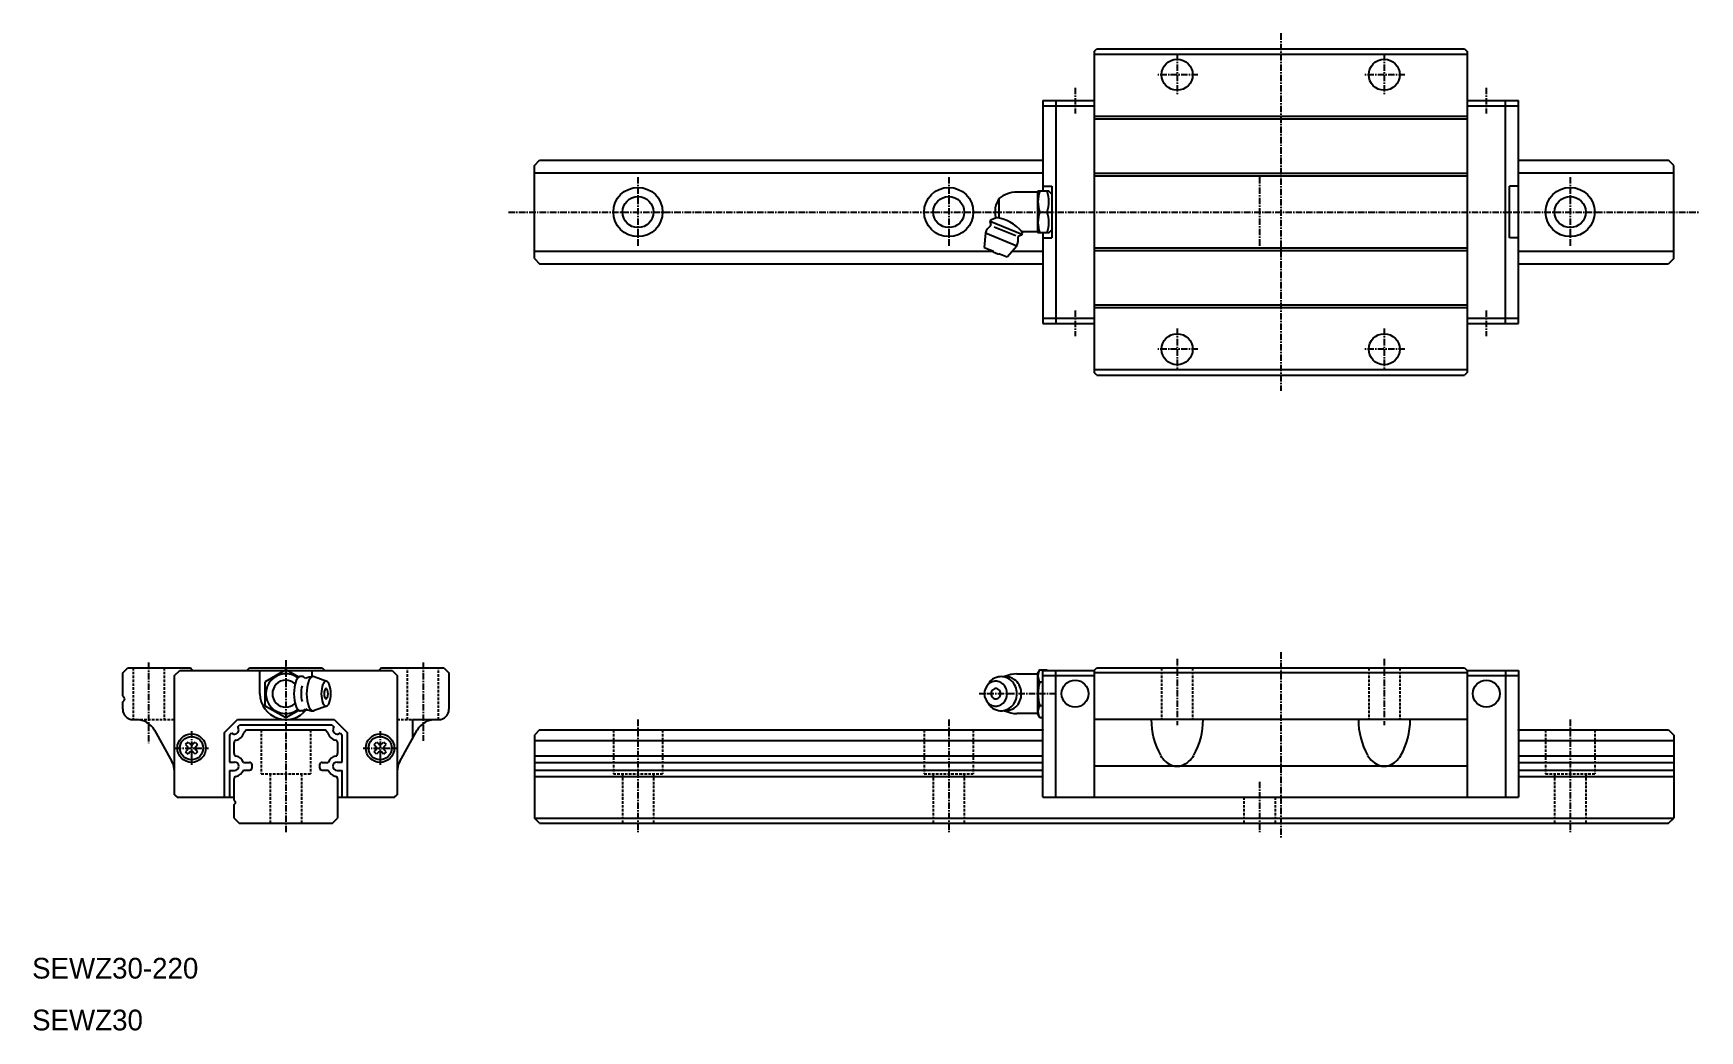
# Model space of a CAD drawing. Extents: x 10 to 332, y 10 to 202.
import ezdxf

# ---------------------------------------------------------------- set-up
doc = ezdxf.new("R2010")
doc.units = 0
doc.linetypes.add('CENTER', pattern=[2, 1.25, -0.25, 0.25, -0.25])
doc.linetypes.add('DASHED', pattern=[0.75, 0.5, -0.25])
doc.layers.get('0').update_dxf_attribs({"linetype": 'CONTINUOUS'})
doc.layers.add('CENTER', color=1, linetype='CENTER')

msp = doc.modelspace()

# ---------------------------------------------------------------- linework, layer by layer
at = {"color": 7, "linetype": 'CONTINUOUS'}
for p, q in [((215.1, 199), (215.6, 199.5)), ((215.6, 199.5), (286.6, 199.5)), ((286.6, 199.5), (287.1, 199)), ((215.1, 199), (215.1, 137)), ((215.1, 198.5), (287.1, 198.5)), ((287.1, 199), (287.1, 137)), ((205.2, 189.5), (205.2, 172)), ((205.2, 189.5), (215.1, 189.5)), ((205.2, 188.5), (215.1, 188.5)), ((207.7, 189.5), (207.7, 146.5)), ((287.1, 189.5), (297, 189.5)), ((287.1, 188.5), (297, 188.5)), ((294.5, 146.5), (294.5, 189.5)), ((297, 146.5), (297, 189.5)), ((215.1, 186.5), (287.1, 186.5)), ((215.1, 186), (287.1, 186)), ((107, 177), (108, 178)), ((107, 159), (107, 177)), ((108, 178), (205.2, 178)), ((297, 178), (326, 178)), ((327, 177), (326, 178)), ((327, 159), (327, 177)), ((107, 175.57), (205.2, 175.57)), ((215.1, 175.5), (287.1, 175.5)), ((215.1, 175), (287.1, 175)), ((297, 175.57), (327, 175.57)), ((196.7, 170.6), (196.7, 166.82)), ((204.14, 171.85), (200.14, 171.85)), ((204.23, 172), (204.14, 171.85)), ((204.14, 171.85), (204.14, 164.15)), ((206.32, 172), (204.23, 172)), ((205.2, 173), (206.9, 173)), ((206.9, 171.42), (206.32, 172)), ((206.9, 173), (206.9, 163)), ((297, 173), (295.3, 173)), ((295.3, 163), (295.3, 173)), ((204.58, 168), (205.98, 168)), ((195.08, 166.44), (194.93, 166.07)), ((194.93, 166.07), (195.14, 165.56)), ((195.01, 166.26), (201.1, 163.73)), ((196.2, 166.91), (195.08, 166.44)), ((195.79, 165.17), (199.94, 163.46)), ((201, 164.36), (201.18, 163.92)), ((204.14, 164.15), (201.18, 164.15)), ((204.14, 164.15), (204.23, 164)), ((206.32, 164), (206.9, 164.58)), ((194.07, 164), (193.87, 161.16)), ((193.87, 161.16), (195.62, 160.43)), ((194.07, 164), (200.17, 161.47)), ((198.3, 159.32), (200.17, 161.47)), ((201.03, 163.55), (200.52, 163.34)), ((201.18, 163.92), (201.03, 163.55)), ((206.32, 164), (204.23, 164)), ((205.2, 164), (205.2, 146.5)), ((205.2, 163), (206.9, 163)), ((287.1, 161), (215.1, 161)), ((297, 163), (295.3, 163)), ((107, 160.43), (195.62, 160.43)), ((107, 159), (108, 158)), ((108, 158), (205.2, 158)), ((196.7, 159.98), (198.3, 159.32)), ((199.27, 160.43), (205.2, 160.43)), ((287.1, 160.5), (215.1, 160.5)), ((297, 160.43), (327, 160.43)), ((297, 158), (326, 158)), ((327, 159), (326, 158)), ((287.1, 150), (215.1, 150)), ((287.1, 149.5), (215.1, 149.5)), ((205.2, 147.5), (215.1, 147.5)), ((205.2, 146.5), (215.1, 146.5)), ((287.1, 147.5), (297, 147.5)), ((287.1, 146.5), (297, 146.5)), ((287.1, 137.5), (215.1, 137.5)), ((215.6, 136.5), (215.1, 137)), ((215.6, 136.5), (286.6, 136.5)), ((287.1, 137), (286.6, 136.5)), ((27.5, 79), (28.5, 80)), ((27.5, 74.57), (27.5, 79)), ((28.5, 80), (40.5, 80)), ((37.5, 78.5), (38.5, 79.5)), ((37.5, 55.5), (37.5, 78.5)), ((38.5, 79.5), (79.5, 79.5)), ((41, 79.5), (40.5, 80)), ((51.5, 79.5), (52, 80)), ((52, 80), (66, 80)), ((54, 75), (54, 79.5)), ((59, 79.62), (55, 77.31)), ((55, 75), (55, 77.31)), ((61.49, 78.18), (59, 79.62)), ((62.19, 78.3), (61.82, 78.3)), ((64, 79.5), (64, 78.29)), ((66.89, 77.38), (64.44, 78.27)), ((66, 80), (66.5, 79.5)), ((66, 80), (66, 80)), ((77.5, 80), (77, 79.5)), ((77.5, 80), (89.5, 80)), ((79.5, 79.5), (80.5, 78.5)), ((80.5, 78.5), (80.5, 55.5)), ((89.5, 80), (90.5, 79)), ((90.5, 79), (90.5, 72)), ((200.14, 78.85), (204.14, 78.85)), ((204.14, 78.85), (204.58, 79.6)), ((204.14, 78.85), (204.14, 71.15)), ((204.58, 79.6), (205.98, 79.6)), ((204.58, 77.3), (205.2, 77.3)), ((205.2, 79.5), (215.1, 79.5)), ((205.2, 55), (205.2, 79.5)), ((205.2, 78.5), (215.1, 78.5)), ((206.03, 79.5), (205.98, 79.6)), ((207.7, 55), (207.7, 79.5)), ((215.1, 79.5), (215.6, 80)), ((215.1, 79.5), (215.1, 55)), ((287.1, 79), (215.1, 79)), ((215.6, 80), (286.6, 80)), ((286.6, 80), (287.1, 79.5)), ((287.1, 79.5), (297, 79.5)), ((287.1, 79.5), (287.1, 55)), ((287.1, 78.5), (297, 78.5)), ((294.5, 79.5), (294.5, 55)), ((297, 79.5), (297, 55)), ((27.5, 74.57), (27.78, 74.28)), ((55, 72.69), (55, 75)), ((194.3, 76.42), (194.67, 76.96)), ((27.5, 73.43), (27.78, 73.72)), ((27.5, 72), (27.5, 73.43)), ((55, 72.69), (59, 70.38)), ((59, 70.38), (61.49, 71.82)), ((62.19, 71.7), (61.82, 71.7)), ((66.89, 72.62), (64.44, 71.73)), ((194.67, 73.04), (194.3, 73.58)), ((194.67, 73.04), (194.68, 73.02)), ((204.14, 71.15), (200.14, 71.15)), ((204.58, 70.4), (204.14, 71.15)), ((204.58, 72.7), (205.2, 72.7)), ((29.5, 70), (30.15, 70)), ((33.64, 67.94), (37, 61.91)), ((47.1, 67.42), (49.68, 70)), ((49.66, 68.57), (50.09, 69)), ((49.68, 70), (68.32, 70)), ((50.09, 69), (67.91, 69)), ((51.43, 68), (50.93, 67.5)), ((51.43, 68), (66.57, 68)), ((67.07, 67.5), (66.57, 68)), ((67.91, 69), (68.34, 68.57)), ((68.32, 70), (70.9, 67.42)), ((81, 61.91), (84.36, 67.94)), ((83.43, 70), (88.5, 70)), ((83.43, 70), (83.43, 66.27)), ((108, 68), (107, 67)), ((108, 68), (205.2, 68)), ((204.58, 70.4), (205.2, 70.4)), ((287.1, 70), (215.1, 70)), ((297, 68), (326, 68)), ((326, 68), (327, 67)), ((39.64, 65.19), (40.11, 65.66)), ((39.64, 65.19), (40, 64.82)), ((40.11, 65.66), (40.48, 65.3)), ((41.12, 65.3), (41.49, 65.66)), ((41.49, 65.66), (41.96, 65.19)), ((41.6, 64.82), (41.96, 65.19)), ((47.1, 67.42), (47.1, 55)), ((48.1, 67.01), (48.53, 67.44)), ((48.1, 67.01), (48.1, 61.8)), ((49, 63.45), (49, 65.55)), ((69, 65.55), (69, 63.45)), ((69.47, 67.44), (69.9, 67.01)), ((69.9, 61.8), (69.9, 67.01)), ((70.9, 55), (70.9, 67.42)), ((76.04, 65.19), (76.51, 65.66)), ((76.04, 65.19), (76.4, 64.82)), ((76.51, 65.66), (76.88, 65.3)), ((77.52, 65.3), (77.89, 65.66)), ((77.89, 65.66), (78.36, 65.19)), ((78, 64.82), (78.36, 65.19)), ((107, 67), (107, 51)), ((107, 65.99), (205.2, 65.99)), ((297, 65.99), (327, 65.99)), ((327, 67), (327, 51)), ((40, 64.18), (39.64, 63.81)), ((40.11, 63.34), (39.64, 63.81)), ((40.48, 63.7), (40.11, 63.34)), ((41.49, 63.34), (41.12, 63.7)), ((41.96, 63.81), (41.49, 63.34)), ((41.96, 63.81), (41.6, 64.18)), ((48.1, 61.8), (49.1, 61.8)), ((50.84, 61.75), (52, 61.75)), ((52.5, 60.75), (52.5, 61.25)), ((65.5, 61.25), (65.5, 60.75)), ((66, 61.75), (67.16, 61.75)), ((68.9, 61.8), (69.9, 61.8)), ((76.4, 64.18), (76.04, 63.81)), ((76.51, 63.34), (76.04, 63.81)), ((76.88, 63.7), (76.51, 63.34)), ((77.89, 63.34), (77.52, 63.7)), ((78.36, 63.81), (77.89, 63.34)), ((78.36, 63.81), (78, 64.18)), ((107, 63.01), (205.2, 63.01)), ((107, 61.75), (205.2, 61.75)), ((297, 63.01), (327, 63.01)), ((297, 61.75), (327, 61.75)), ((48.1, 60.2), (48.1, 55)), ((48.1, 60.2), (49.1, 60.2)), ((49, 54.42), (49, 58.55)), ((50.84, 60.25), (52, 60.25)), ((66, 60.25), (67.16, 60.25)), ((68.9, 60.2), (69.9, 60.2)), ((69, 58.55), (69, 51)), ((69.9, 55), (69.9, 60.2)), ((107, 60.25), (205.2, 60.25)), ((107, 58.99), (205.2, 58.99)), ((287.1, 61), (215.1, 61)), ((297, 60.25), (327, 60.25)), ((297, 58.99), (327, 58.99)), ((37.5, 55.5), (38, 55)), ((38, 55), (49, 55)), ((69, 55), (80, 55)), ((80, 55), (80.5, 55.5)), ((205.2, 55), (297, 55)), ((49, 54.42), (49.21, 54.21)), ((49, 53.58), (49.21, 53.79)), ((49, 51), (49, 53.58)), ((49, 51), (50, 50)), ((50, 50), (68, 50)), ((68, 50), (69, 51)), ((107, 51), (327, 51)), ((108, 50), (107, 51)), ((108, 50), (326, 50)), ((326, 50), (327, 51))]:
    msp.add_line(p, q, dxfattribs=at)
at = {"color": 3, "linetype": 'DASHED'}
for p, q in [((29.5, 80), (29.5, 70)), ((35.5, 80), (35.5, 70)), ((82.5, 70), (82.5, 80)), ((88.5, 70), (88.5, 80)), ((228.1, 80), (228.1, 70)), ((234.1, 80), (234.1, 70)), ((268.1, 80), (268.1, 70)), ((274.1, 80), (274.1, 70)), ((30.15, 70), (37.5, 70)), ((54.25, 68), (54.25, 59.5)), ((63.75, 68), (63.75, 59.5)), ((80.5, 70), (83.43, 70)), ((122.25, 68), (122.25, 59.5)), ((131.75, 68), (131.75, 59.5)), ((182.25, 68), (182.25, 59.5)), ((191.75, 68), (191.75, 59.5)), ((302.25, 68), (302.25, 59.5)), ((311.75, 68), (311.75, 59.5)), ((54.25, 59.5), (63.75, 59.5)), ((56, 59.5), (56, 50)), ((62, 59.5), (62, 50)), ((122.25, 59.5), (131.75, 59.5)), ((124, 59.5), (124, 50)), ((130, 59.5), (130, 50)), ((182.25, 59.5), (191.75, 59.5)), ((184, 59.5), (184, 50)), ((190, 59.5), (190, 50)), ((302.25, 59.5), (311.75, 59.5)), ((304, 59.5), (304, 50)), ((310, 59.5), (310, 50)), ((244, 55), (244, 50)), ((250, 55), (250, 50))]:
    msp.add_line(p, q, dxfattribs=at)
at = {"color": 7, "linetype": 'CONTINUOUS'}
for centre, radius in [((231.1, 194.5), 3), ((271.1, 194.5), 3), ((127, 168), 4.75), ((127, 168), 3), ((187, 168), 4.75), ((187, 168), 3), ((307, 168), 4.75), ((307, 168), 3), ((231.1, 141.5), 3), ((271.1, 141.5), 3), ((211.4, 75), 2.6), ((290.8, 75), 2.6), ((40.8, 64.5), 2.75), ((40.8, 64.5), 2.25), ((77.2, 64.5), 2.75), ((77.2, 64.5), 2.25)]:
    msp.add_circle(centre, radius, dxfattribs=at)
for centre, radius, start, end in [((200.62, 168), 4.7, 146.4138, 193.1788), ((200.37, 165.85), 6, 92.1789, 127.7261), ((210.18, 170), 5.95, 160.3465, 199.6535), ((200.38, 170), 5.95, 340.3465, 19.6535), ((210.18, 166), 5.95, 160.3465, 199.6535), ((200.38, 166), 5.95, 340.3465, 19.6535), ((197.12, 162.73), 3.3, 128.1639, 157.4998), ((194.96, 165.49), 0.2, 308.1641, 22.5004), ((195.07, 158.99), 8, 40.1892, 83.034), ((197.12, 162.73), 3.3, 337.5, 6.836), ((200.59, 163.15), 0.2, 112.4996, 186.8355), ((197.25, 163.05), 3.2, 229.29, 265.71), ((59, 75), 3.85, 52.5077, 307.4921), ((59, 75), 2.6, 46.6213, 313.3788), ((67.87, 75), 7.31, 159.7619, 200.2379), ((62.32, 77.05), 1.4, 121.1003, 160.1439), ((61.82, 77.8), 0.505, 90.9032, 115.752), ((62.19, 77.8), 0.505, 64.248, 90.9029), ((61.69, 77.05), 1.4, 39.4278, 58.8997), ((64.27, 75), 3.3, 90, 117.0545), ((70.31, 75), 7.31, 159.7619, 200.2379), ((64.77, 77.05), 1.4, 121.1003, 160.1439), ((64.27, 77.8), 0.505, 68.6875, 115.752), ((67.13, 76.49), 1.02, 121.0514, 160.104), ((66.76, 77.03), 0.368, 64.287, 115.7129), ((66.4, 76.49), 1.02, 19.896, 58.9485), ((196.11, 75.26), 2.15, 101.0363, 132.5263), ((197.55, 75), 3.48, 133.3861, 145.8068), ((197.15, 75.35), 2.95, 101.0363, 132.5263), ((196.09, 75.35), 2.05, 79.1808, 100.8192), ((196.06, 75.26), 2.15, 47.4737, 78.9636), ((197.12, 75.48), 2.82, 90, 100.8192), ((197.12, 75.48), 2.82, 79.1807, 90), ((197.98, 75.48), 2.82, 90.0202, 98.7858), ((197.08, 75.35), 2.95, 47.4736, 78.9636), ((200.37, 72.85), 6, 92.1777, 114.8938), ((197.98, 75.48), 2.82, 79.062, 90.0202), ((197.94, 75.35), 2.95, 47.3549, 78.8449), ((196.69, 75), 3.48, 313.3861, 46.6139), ((197.55, 75), 3.48, 313.2674, 46.4951), ((206.31, 78.45), 2.08, 146.4718, 213.5286), ((212.04, 75), 7.81, 162.8691, 197.1308), ((27.5, 74), 0.4, 0, 45.0002), ((59, 75), 5, 180, 322.6126), ((67.24, 75), 5.31, 163.6264, 196.3729), ((71.15, 75), 5.31, 159.7307, 200.2693), ((68.59, 75), 2.22, 159.7738, 200.2262), ((66.91, 75.62), 0.423, 121.1185, 160.1588), ((66.91, 74.38), 0.423, 199.8412, 238.8814), ((66.76, 75.85), 0.153, 64.2337, 115.7663), ((66.76, 74.15), 0.153, 244.2337, 295.7663), ((66.61, 75.62), 0.423, 19.8412, 58.8814), ((66.61, 74.38), 0.423, 301.1185, 340.1588), ((64.93, 75), 2.22, 339.7738, 20.2262), ((62.37, 75), 5.31, 339.7307, 20.2693), ((196.4, 75), 2.53, 133.386, 226.6139), ((196.22, 75), 1.05, 133.386, 226.6139), ((196.1, 75.11), 0.895, 101.0363, 132.5263), ((196.1, 74.89), 0.895, 227.4737, 258.9637), ((196.09, 75.15), 0.855, 79.1807, 100.8192), ((196.09, 74.85), 0.855, 259.1808, 280.8192), ((196.07, 75.11), 0.895, 47.4737, 78.9636), ((196.07, 74.89), 0.895, 281.0363, 312.5263), ((195.96, 75), 1.05, 313.386, 46.6139), ((195.77, 75), 2.53, 313.386, 46.6139), ((29.5, 72), 2, 180, 270), ((27.5, 74), 0.4, 314.9998, 0), ((62.32, 72.95), 1.4, 199.8561, 238.8996), ((61.82, 72.2), 0.505, 244.2479, 270.3932), ((62.19, 72.2), 0.505, 270.3929, 295.752), ((61.69, 72.95), 1.4, 301.1003, 320.5701), ((64.27, 75), 3.3, 242.9455, 270), ((64.77, 72.95), 1.4, 199.8561, 238.8996), ((64.27, 72.2), 0.505, 244.2479, 289.9356), ((67.13, 73.51), 1.02, 199.896, 238.9485), ((66.76, 72.97), 0.368, 244.287, 295.7129), ((66.4, 73.51), 1.02, 301.0514, 340.104), ((88.5, 72), 2, 270, 0), ((196.11, 74.74), 2.15, 227.4737, 258.9637), ((197.55, 75), 3.48, 214.6529, 226.6139), ((197.15, 74.65), 2.95, 227.4736, 258.9636), ((196.09, 74.65), 2.05, 259.1808, 280.8192), ((196.06, 74.74), 2.15, 281.0363, 312.5263), ((197.12, 74.52), 2.82, 259.1808, 280.8192), ((197.98, 74.52), 2.82, 261.2578, 280.7005), ((197.08, 74.65), 2.95, 281.0363, 312.5263), ((200.37, 77.15), 6, 245.1062, 267.8223), ((197.94, 74.65), 2.95, 280.9176, 312.4077), ((206.31, 71.55), 2.08, 146.4713, 213.5276), ((30.15, 66), 4, 29.0545, 89.9998), ((49.1, 68), 0.8, 224.7076, 0), ((49.1, 68), 0.8, 0, 45.2923), ((68.9, 68), 0.8, 134.7077, 180), ((68.9, 68), 0.8, 180, 315.2924), ((87.85, 66), 4, 90.0001, 150.9455), ((240.3, 70), 14.2, 179.9999, 209.0475), ((221.9, 70), 14.2, 330.9525, 360), ((280.3, 70), 14.2, 180, 209.0475), ((261.9, 70), 14.2, 330.9526, 0), ((39.69, 64.5), 0.45, 314.9998, 45.0002), ((40.8, 65.61), 0.45, 225.0002, 314.9998), ((41.91, 64.5), 0.45, 134.9998, 225.0002), ((49.5, 65.55), 0.5, 102.7763, 180), ((48.93, 68.07), 2.08, 282.7762, 344.1539), ((69.07, 68.07), 2.08, 195.8461, 257.2238), ((68.5, 65.55), 0.5, 0, 77.2237), ((76.09, 64.5), 0.45, 314.9998, 45.0002), ((77.2, 65.61), 0.45, 225.0002, 314.9998), ((78.31, 64.5), 0.45, 134.9998, 225.0002), ((33.5, 59.96), 4, 0, 29.0546), ((40.8, 63.39), 0.45, 45.0002, 134.9998), ((49.5, 63.45), 0.5, 180, 257.2237), ((49.1, 61), 0.8, 0, 90), ((48.93, 60.93), 2.08, 23.1459, 77.2238), ((52, 61.25), 0.5, 0, 90), ((66, 61.25), 0.5, 90, 180), ((69.07, 60.93), 2.08, 102.7762, 156.8541), ((68.9, 61), 0.8, 90, 180), ((68.5, 63.45), 0.5, 282.7763, 0), ((77.2, 63.39), 0.45, 45.0002, 134.9998), ((84.5, 59.96), 4, 150.9454, 180), ((231.86, 65.46), 4.63, 210.6579, 249.3249), ((231.1, 63.82), 2.83, 252.1011, 270), ((231.1, 63.82), 2.83, 270, 287.8988), ((230.34, 65.46), 4.63, 290.675, 329.342), ((271.86, 65.46), 4.63, 210.6579, 249.3249), ((271.1, 63.82), 2.83, 252.1013, 270), ((271.1, 63.82), 2.83, 270, 287.8989), ((270.34, 65.46), 4.63, 290.675, 329.3421), ((49.5, 58.55), 0.5, 102.7763, 180), ((49.1, 61), 0.8, 270, 0), ((48.93, 61.07), 2.08, 282.7762, 336.8541), ((52, 60.75), 0.5, 270, 0), ((66, 60.75), 0.5, 180, 270), ((69.07, 61.07), 2.08, 203.1459, 257.2238), ((68.9, 61), 0.8, 180, 270), ((68.5, 58.55), 0.5, 0, 77.2237), ((49, 54), 0.3, 0, 44.9996), ((49, 54), 0.3, 315.0004, 0)]:
    msp.add_arc(centre, radius, start, end, dxfattribs=at)
for p in [(205.2, 168), (297, 168), (59, 80), (205.2, 68), (297, 68)]:
    msp.add_point(p, dxfattribs=at)
at = {"layer": 'CENTER', "color": 1, "linetype": 'CENTER'}
for p, q in [((251.1, 202.5), (251.1, 133.5)), ((231.1, 198.5), (231.1, 190.5)), ((271.1, 198.5), (271.1, 190.5)), ((235.1, 194.5), (227.1, 194.5)), ((275.1, 194.5), (267.1, 194.5)), ((211.4, 192), (211.4, 187)), ((290.8, 192), (290.8, 187)), ((127, 174.75), (127, 161.25)), ((187, 174.75), (187, 161.25)), ((247, 174.75), (247, 161.25)), ((307, 174.75), (307, 161.25)), ((102, 168), (332, 168)), ((211.4, 149), (211.4, 144)), ((290.8, 149), (290.8, 144)), ((231.1, 145.5), (231.1, 137.5)), ((271.1, 145.5), (271.1, 137.5)), ((235.1, 141.5), (227.1, 141.5)), ((275.1, 141.5), (267.1, 141.5)), ((32.5, 81), (32.5, 65.45)), ((59, 81.5), (59, 48)), ((85.5, 81), (85.5, 65.93)), ((231.1, 81.72), (231.1, 68.91)), ((251.1, 83), (251.1, 47)), ((271.1, 81.72), (271.1, 68.91)), ((207.7, 75), (192.87, 75)), ((40.8, 67.75), (40.8, 61.25)), ((77.2, 67.75), (77.2, 61.25)), ((127, 70), (127, 48)), ((187, 70), (187, 48)), ((307, 70), (307, 48)), ((37.55, 64.5), (44.05, 64.5)), ((73.95, 64.5), (80.45, 64.5)), ((247, 58), (247, 48))]:
    msp.add_line(p, q, dxfattribs=at)

# ---------------------------------------------------------------- texts
at = {"color": 7, "linetype": 'CONTINUOUS'}
for s, p in [('SEWZ30-220', (10, 20)), ('SEWZ30', (10, 10))]:
    msp.add_text(s, height=4, dxfattribs=at).set_placement(p)

doc.saveas('drawing.dxf')
